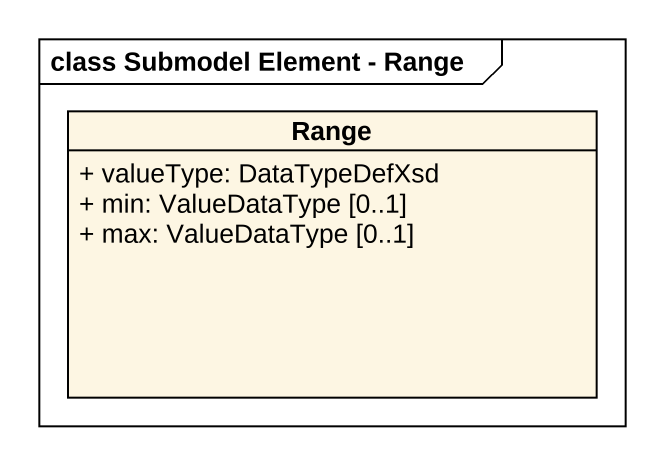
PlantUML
@startuml
mainframe class Submodel Element - Range
hide circle
hide empty members
skinparam classAttributeIconSize 0
class Range {
  + valueType: DataTypeDefXsd
  + min: ValueDataType [0..1]
  + max: ValueDataType [0..1]
}
@enduml
